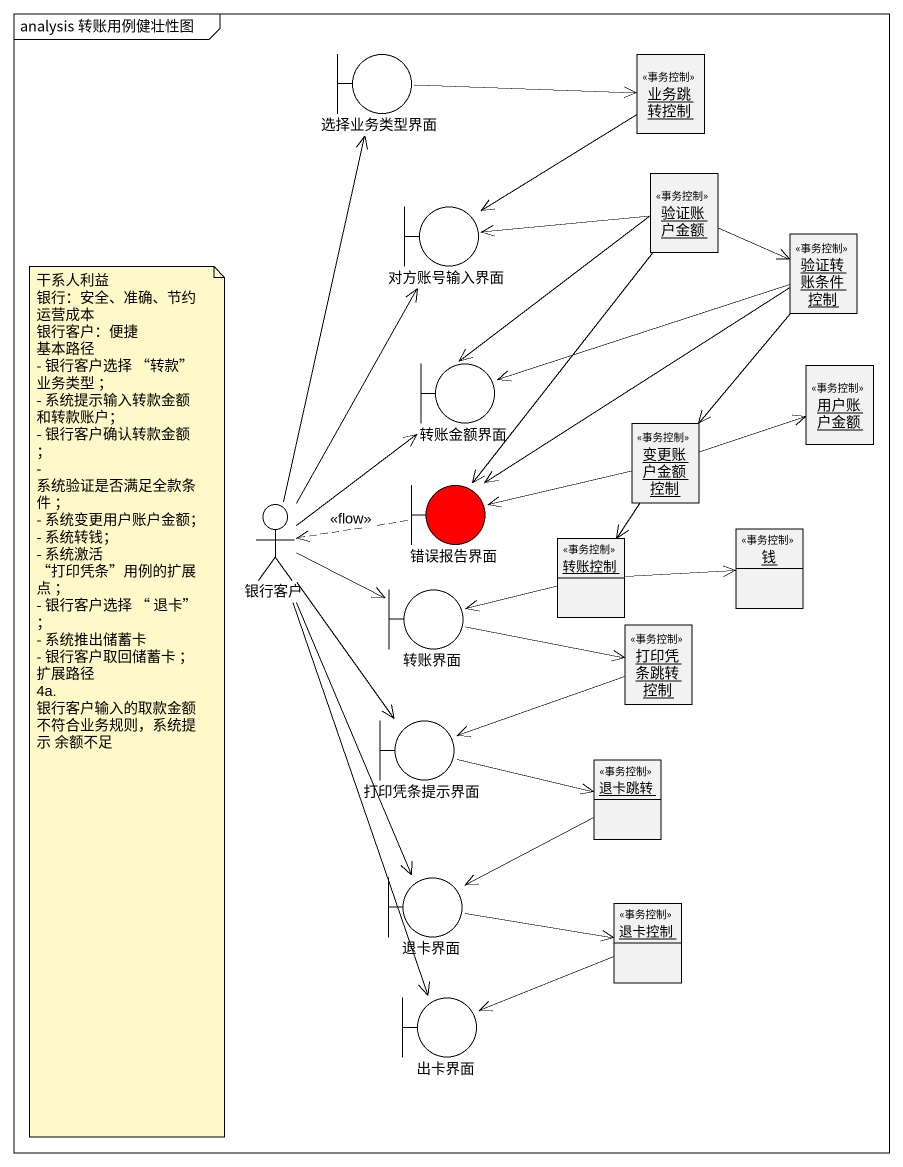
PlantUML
@startuml
mainframe analysis 转账用例健壮性图
allowmixing
hide circle
hide empty members
boundary 选择业务类型界面
object 业务跳转控制 <<事务控制>>
boundary 对方账号输入界面
object 验证账户金额 <<事务控制>>
object 验证转账条件控制 <<事务控制>>
boundary 转账金额界面
object 用户账户金额 <<事务控制>>
object 变更账户金额控制 <<事务控制>>
actor 银行客户
boundary 错误报告界面 #FF0000
object 钱 <<事务控制>>
boundary 转账界面
object 转账控制 <<事务控制>>
object 打印凭条跳转控制 <<事务控制>>
boundary 打印凭条提示界面
object 退卡跳转 <<事务控制>>
boundary 退卡界面
object 退卡控制 <<事务控制>>
boundary 出卡界面
选择业务类型界面 -right-> 业务跳转控制
业务跳转控制 --> 对方账号输入界面
验证账户金额 -left-> 对方账号输入界面
验证账户金额 -right-> 验证转账条件控制
验证账户金额 --> 转账金额界面
验证账户金额 --> 错误报告界面
验证转账条件控制 -left-> 转账金额界面
验证转账条件控制 --> 变更账户金额控制
验证转账条件控制 --> 错误报告界面
变更账户金额控制 -right-> 用户账户金额
变更账户金额控制 -left-> 错误报告界面
变更账户金额控制 --> 转账控制
银行客户 -up-> 选择业务类型界面
银行客户 -up-> 对方账号输入界面
银行客户 -up-> 转账金额界面
银行客户 -right-> 转账界面
银行客户 --> 打印凭条提示界面
银行客户 --> 退卡界面
银行客户 --> 出卡界面
错误报告界面 .left.> 银行客户 : <<flow>>
转账界面 -right-> 打印凭条跳转控制
转账控制 -right-> 钱
转账控制 -left-> 转账界面
打印凭条跳转控制 -left-> 打印凭条提示界面
打印凭条提示界面 -right-> 退卡跳转
退卡跳转 --> 退卡界面
退卡界面 -right-> 退卡控制
退卡控制 -left-> 出卡界面
note as N1
  干系人利益
  银行：安全、准确、节约运营成本
  银行客户：便捷
  基本路径
  - 银行客户选择 “转款” 业务类型 ；
  - 系统提示输入转款金额 和转款账户；
  - 银行客户确认转款金额 ；
  - 系统验证是否满足全款条件 ；
  - 系统变更用户账户金额；
  - 系统转钱；
  - 系统激活 “打印凭条”用例的扩展点 ；
  - 银行客户选择 “ 退卡” ；
  - 系统推出储蓄卡
  - 银行客户取回储蓄卡 ；
  扩展路径
  4a. 银行客户输入的取款金额不符合业务规则，系统提示 余额不足
end note
@enduml
